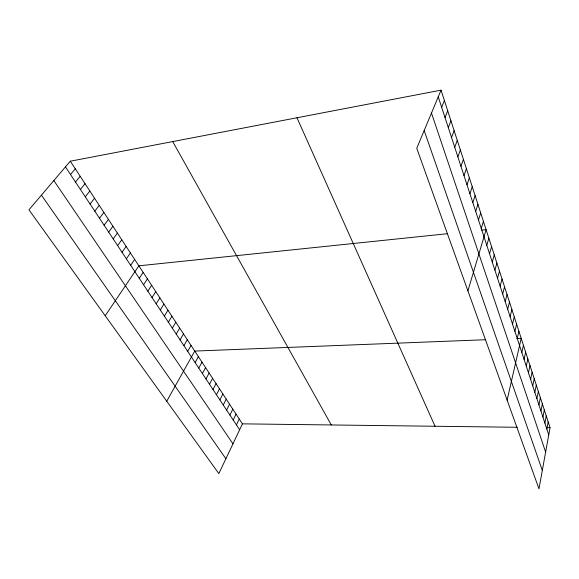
<?xml version="1.0" encoding="UTF-8"?>
<svg xmlns="http://www.w3.org/2000/svg" width="579" height="579" viewBox="0 0 579 579"><rect width="100%" height="100%" fill="white"/><g stroke="black" fill="none" stroke-linecap="round" stroke-linejoin="round"><path stroke-width="0.87" d="M441.053 90.15L550.05 427.693L538.977 488.85L416.75 148.289L441.053 90.15L70.298 161.208L28.95 209.83L218.84 473.6L242.435 423.85L70.298 161.208M546.837 429.025L548.161 421.838M544.904 423.097L546.243 415.91M542.943 417.097L544.303 409.903M540.952 411.018L542.342 403.816M538.94 404.859L540.352 397.657M536.899 398.62L538.332 391.411M534.83 392.294L536.292 385.086M532.738 385.889L534.222 378.673M530.617 379.39L532.123 372.174M528.461 372.804L529.995 365.588M526.282 366.131L527.838 358.908M524.067 359.364L525.652 352.141M521.824 352.502L523.438 345.287M507.124 400.103L521.194 338.324L516.902 338.498M517.242 338.491L518.914 331.275M514.905 331.333L516.606 324.117M512.531 324.074L514.261 316.865M510.121 316.713L511.887 309.504M507.682 309.237L509.477 302.043M505.206 301.659L507.03 294.465M502.688 293.966L504.548 286.786M500.14 286.164L502.029 278.984M497.549 278.238L499.474 271.073M494.922 270.198L496.883 263.04M492.251 262.034L494.249 254.89M489.537 253.747L491.578 246.618M486.787 245.33L488.864 238.215M467.912 290.853L486.107 229.682L481.844 230.124M481.265 228.437L483.414 221.352M478.5 219.962L480.686 212.898M475.685 211.364L477.914 204.315M472.833 202.628L475.098 195.601M469.931 193.762L472.247 186.749M466.985 184.752L469.345 177.767M463.996 175.596L466.399 168.641M460.956 166.303L463.403 159.37M457.866 156.858L460.363 149.954M454.732 147.261L457.272 140.386M451.54 137.505L454.131 130.666M448.298 127.59L450.94 120.779M445.005 117.515L447.697 110.741M441.654 107.267L444.404 100.529M236.435 424.899L239.257 419.008M233.192 420.014L236.051 414.108M229.914 415.071L232.809 409.165M226.606 410.07L229.537 404.164M223.262 405.025L226.223 399.112M219.875 399.915L222.879 394.002M216.459 394.755L219.492 388.842M213 389.544L216.068 383.624M209.504 384.268L212.616 378.348M205.972 378.934L209.12 373.014M202.397 373.542L205.581 367.622M198.785 368.085L202.006 362.164M195.13 362.57L198.394 356.65M166.738 401.233L194.739 351.077L485.716 339.714M187.697 351.352L191.041 345.431M183.912 345.649L187.299 339.728M180.091 339.88L183.521 333.96M176.219 334.04L179.693 328.119M172.303 328.134L175.821 322.221M168.344 322.156L171.912 316.243M164.335 316.112L167.946 310.199M160.282 309.989L163.937 304.084M156.178 303.801L159.884 297.896M152.024 297.534L155.78 291.635M147.819 291.186L151.626 285.295M143.57 284.767L147.421 278.883M139.264 278.275L143.165 272.391M105.204 315.75L138.859 265.819L447.683 233.677M130.659 265.291L134.668 259.428M126.367 258.813L130.427 252.951M122.017 252.256L126.135 246.401M117.617 245.612L121.793 239.778M113.166 238.895L117.392 233.069M108.664 232.092L112.941 226.273M104.097 225.209L108.432 219.405M99.479 218.24L103.873 212.442M94.797 211.183L99.255 205.393M90.063 204.032L94.58 198.264M85.265 196.795L89.846 191.041M80.409 189.463L85.048 183.724M75.487 182.038L80.192 176.313M70.508 174.518L75.277 168.807M242.435 423.85L517.271 427.28M546.554 427.642L550.05 427.693M41.427 195.159L225.89 458.727M53.833 180.576L232.961 443.825M65.456 166.897L239.641 429.741M172.708 141.58L331.304 424.957M296.969 117.769L435.039 426.253M424.175 130.528L542.313 470.438M431.478 113.057L545.635 452.098M438.252 96.852L548.747 434.872"/></g></svg>
